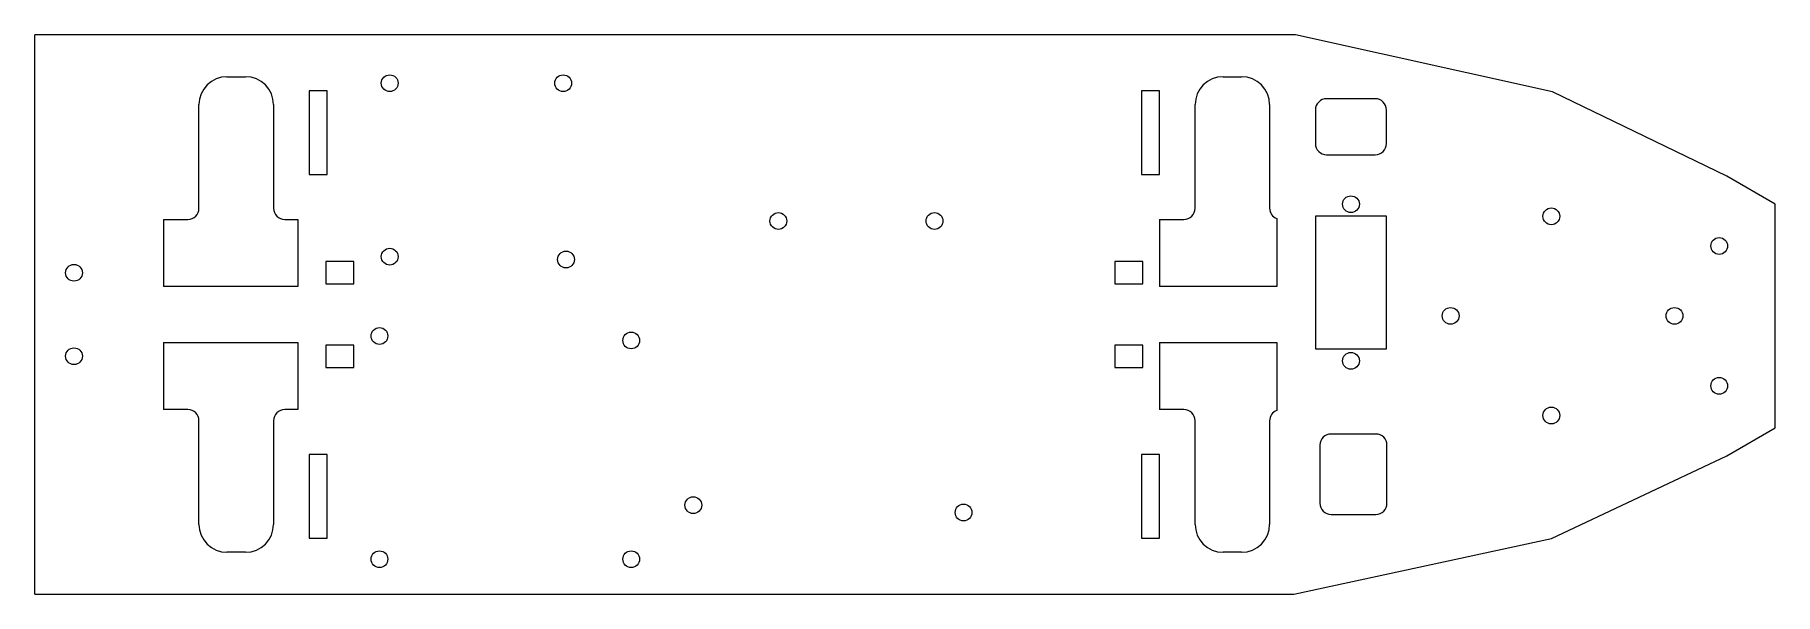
# Model space of a CAD drawing. Header units: millimetres. Extents: x -125 to 186, y -50 to 50.
import ezdxf

# ---------------------------------------------------------------- set-up
doc = ezdxf.new("R2010")
doc.units = ezdxf.units.MM

msp = doc.modelspace()

# ---------------------------------------------------------------- linework, layer by layer
at = {"color": 7, "linetype": 'Continuous', "lineweight": 15}
for p, q in [((100.29, 50), (-125, 50)), ((-125, -50), (-125, 50)), ((146.23, 39.78), (100.29, 50)), ((-90.66, 42.51), (-87.34, 42.51)), ((87.34, 42.51), (90.66, 42.51)), ((-95.66, 19), (-95.66, 37.51)), ((-82.34, 37.51), (-82.34, 19)), ((-76, 40), (-76, 25)), ((-72.75, 40), (-76, 40)), ((-72.75, 25), (-72.75, 40)), ((72.75, 40), (72.75, 25)), ((76, 40), (72.75, 40)), ((76, 25), (76, 40)), ((82.34, 19), (82.34, 37.51)), ((95.66, 37.51), (95.66, 19)), ((114.54, 38.57), (105.84, 38.57)), ((177.34, 24.75), (146.23, 39.78)), ((103.84, 36.57), (103.84, 30.57)), ((116.54, 30.57), (116.54, 36.57)), ((105.84, 28.57), (114.54, 28.57)), ((-76, 25), (-72.75, 25)), ((72.75, 25), (76, 25)), ((186, 19.75), (177.34, 24.75)), ((186, -20.25), (186, 19.75)), ((-102, 17), (-102, 5)), ((-102, 17), (-97.66, 17)), ((-80.34, 17), (-78, 17)), ((-78, 17), (-78, 5)), ((76, 17), (76, 5)), ((76, 17), (80.34, 17)), ((96.92, 17.14), (96.92, 5)), ((103.84, 17.56), (103.84, -6.14)), ((116.54, 17.56), (103.84, 17.56)), ((116.54, -6.14), (116.54, 17.56)), ((-73, 9.5), (-73, 5.5)), ((-68, 9.5), (-73, 9.5)), ((-68, 5.5), (-68, 9.5)), ((68, 9.5), (68, 5.5)), ((73, 9.5), (68, 9.5)), ((73, 5.5), (73, 9.5)), ((-78, 5), (-102, 5)), ((-73, 5.5), (-68, 5.5)), ((68, 5.5), (73, 5.5)), ((96.92, 5), (76, 5)), ((-102, -5), (-102, -17)), ((-102, -5), (-78, -5)), ((-78, -5), (-78, -17)), ((-73, -5.5), (-73, -9.5)), ((-68, -5.5), (-73, -5.5)), ((-68, -9.5), (-68, -5.5)), ((68, -5.5), (68, -9.5)), ((73, -5.5), (68, -5.5)), ((73, -9.5), (73, -5.5)), ((76, -5), (76, -17)), ((76, -5), (96.92, -5)), ((96.92, -5), (96.92, -17.14)), ((103.84, -6.14), (116.54, -6.14)), ((-73, -9.5), (-68, -9.5)), ((68, -9.5), (73, -9.5)), ((-97.66, -17), (-102, -17)), ((-78, -17), (-80.34, -17)), ((80.34, -17), (76, -17)), ((-95.66, -37.51), (-95.66, -19)), ((-82.34, -19), (-82.34, -37.51)), ((82.34, -37.51), (82.34, -19)), ((95.66, -19), (95.66, -37.51)), ((114.63, -21.37), (106.63, -21.37)), ((177.34, -25.25), (186, -20.25)), ((104.63, -23.37), (104.63, -33.75)), ((116.63, -33.75), (116.63, -23.37)), ((-76, -25), (-76, -40)), ((-72.75, -25), (-76, -25)), ((-72.75, -40), (-72.75, -25)), ((76, -25), (72.75, -25)), ((72.75, -25), (72.75, -40)), ((76, -40), (76, -25)), ((146, -40.05), (177.34, -25.25)), ((106.63, -35.75), (114.63, -35.75)), ((-76, -40), (-72.75, -40)), ((72.75, -40), (76, -40)), ((100, -50), (146, -40.05)), ((-87.34, -42.51), (-90.66, -42.51)), ((90.66, -42.51), (87.34, -42.51)), ((-125, -50), (100, -50))]:
    msp.add_line(p, q, dxfattribs=at)
for centre in [(-61.58, 41.34), (-30.58, 41.34), (110.19, 19.71), (146, 17.55), (7.87, 16.71), (35.77, 16.71), (176, 12.25), (-61.58, 10.34), (-30.08, 9.84), (-118, 7.46), (128, -0.25), (168, -0.25), (-63.42, -3.84), (-118, -7.46), (-18.42, -4.63), (110.19, -8.29), (176, -12.75), (146, -18.05), (-7.33, -34.09), (40.97, -35.39), (-63.42, -43.75), (-18.42, -43.75)]:
    msp.add_circle(centre, 1.5, dxfattribs=at)
for centre, radius, start, end in [((-90.66, 37.51), 5, 90, 180), ((-87.34, 37.51), 5, 0, 90), ((87.34, 37.51), 5, 90, 180), ((90.66, 37.51), 5, 0, 90), ((105.84, 36.57), 2, 90, 180), ((114.54, 36.57), 2, 0, 90), ((105.84, 30.57), 2, 180, 270), ((114.54, 30.57), 2, 270, 0), ((-97.66, 19), 2, 270, 0), ((-80.34, 19), 2, 180, 270), ((80.34, 19), 2, 270, 0), ((97.66, 19), 2, 180, 248.3058), ((-97.66, -19), 2, 0, 90), ((-80.34, -19), 2, 90, 180), ((80.34, -19), 2, 0, 90), ((97.66, -19), 2, 111.6942, 180), ((106.63, -23.37), 2, 90, 180), ((114.63, -23.37), 2, 0, 90), ((106.63, -33.75), 2, 180, 270), ((114.63, -33.75), 2, 270, 0), ((-90.66, -37.51), 5, 180, 270), ((-87.34, -37.51), 5, 270, 0), ((87.34, -37.51), 5, 180, 270), ((90.66, -37.51), 5, 270, 0)]:
    msp.add_arc(centre, radius, start, end, dxfattribs=at)

doc.saveas('drawing.dxf')
